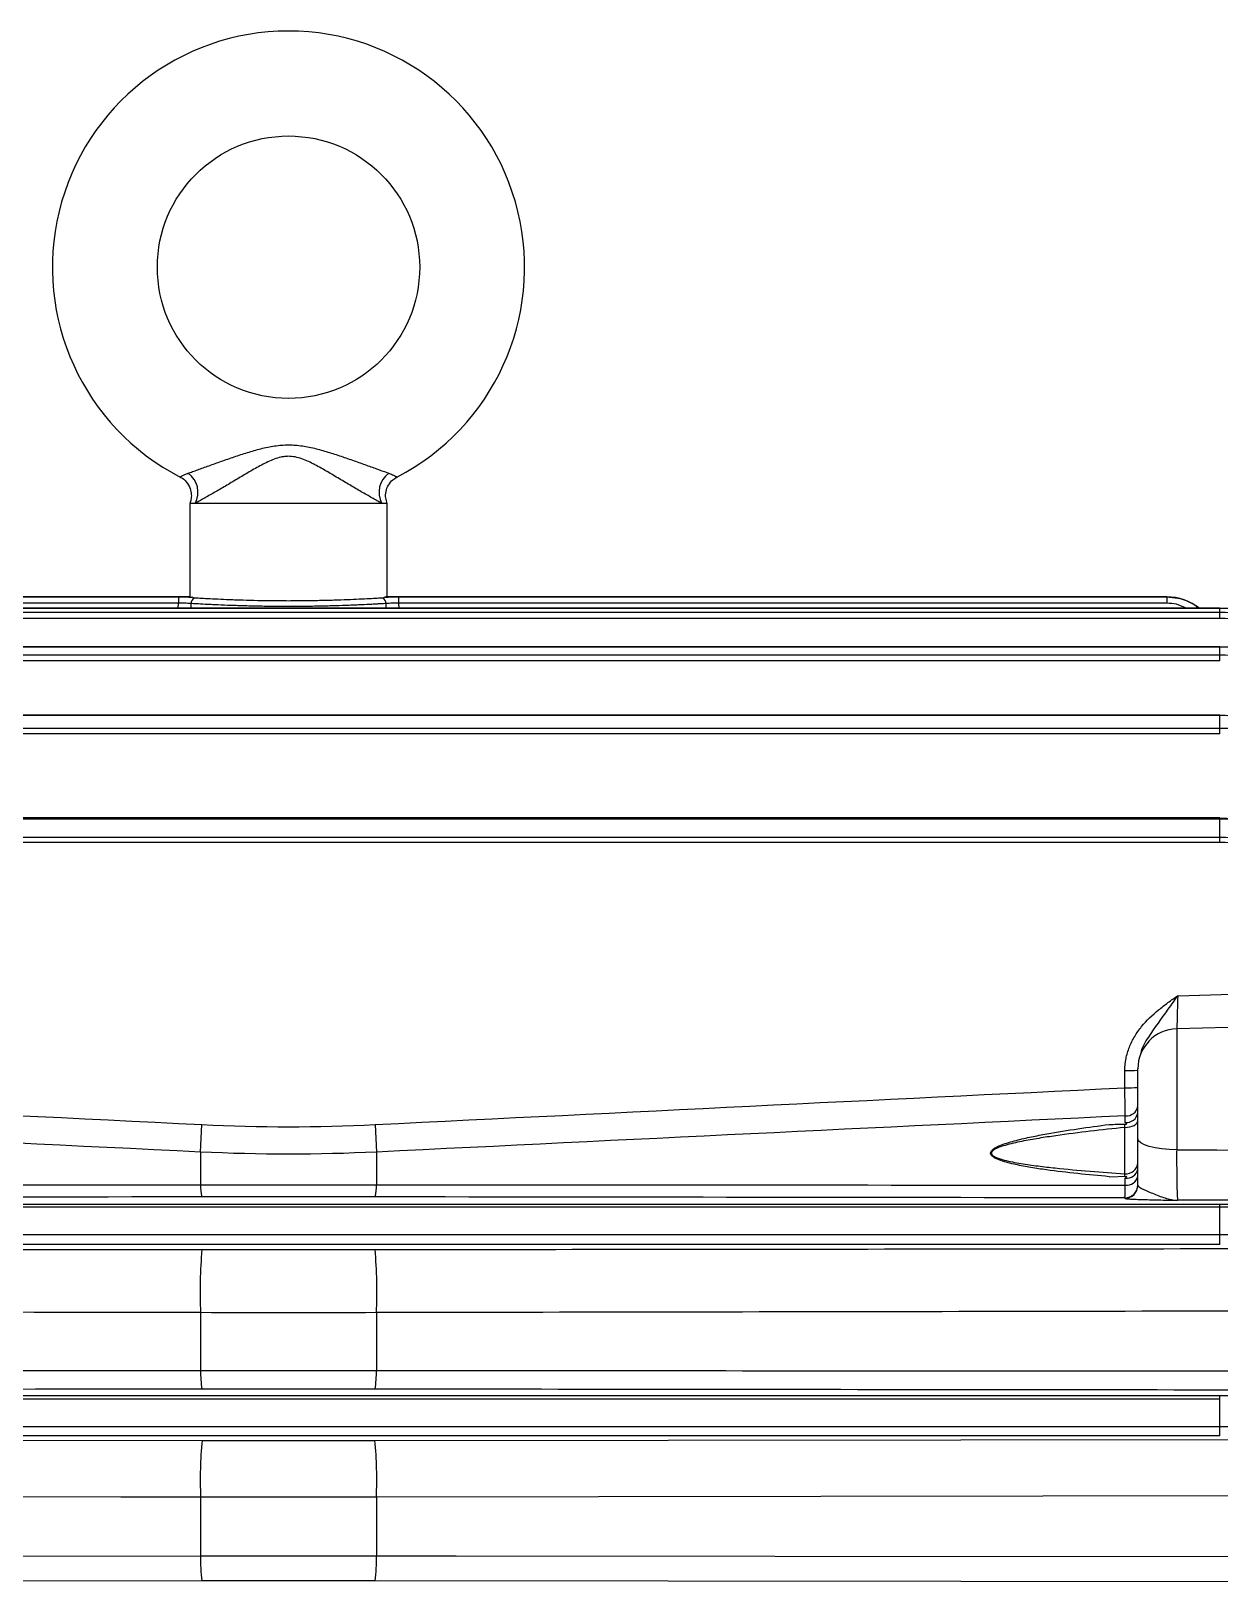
# Paper-space layout '_Back' of a CAD drawing. Header units: inches. Extents: x -13.8 to 10.2, y -6.3 to 9.3.
# Drawn here: x -1.23 to 4.44, y 1.94 to 9.33 of the extents above; entities that cross this region are included whole.
import ezdxf

# ---------------------------------------------------------------- set-up
doc = ezdxf.new("R2010")
doc.units = ezdxf.units.IN
doc.header["$MEASUREMENT"] = 0

psp = doc.layouts.new('_Back')

# ---------------------------------------------------------------- linework, layer by layer
at = {"color": 7, "linetype": 'Continuous', "lineweight": 25}
for p, q in [((-0.47, 7.0753), (-0.47, 6.6298)), ((0.47, 7.0753), (-0.47, 7.0753)), ((0.47, 6.6295), (0.47, 7.0753)), ((4.4384, 6.5756), (-4.4384, 6.5756)), ((4.4384, 6.5754), (-4.4384, 6.5754)), ((-0.4673, 6.63), (-4.185, 6.63)), ((-4.185, 6.6297), (-0.5246, 6.6297)), ((-0.5246, 6.5995), (-4.185, 6.5995)), ((-0.5246, 6.6297), (-0.5246, 6.5995)), ((4.185, 6.63), (0.4633, 6.63)), ((0.5246, 6.6297), (0.5246, 6.5995)), ((0.5246, 6.6297), (4.185, 6.6297)), ((4.185, 6.5995), (0.5246, 6.5995)), ((4.185, 6.63), (4.185, 6.5995)), ((4.4384, 6.5274), (4.4384, 6.5756)), ((-4.4384, 6.5572), (4.4384, 6.5572)), ((4.4384, 6.5274), (-4.4384, 6.5274)), ((4.4384, 6.3922), (-4.4384, 6.3922)), ((4.4384, 6.391), (-4.4384, 6.391)), ((-4.4384, 6.3537), (4.4384, 6.3537)), ((4.4384, 6.3248), (4.4384, 6.3922)), ((4.4384, 6.3248), (-4.4384, 6.3248)), ((4.4384, 6.0675), (-4.4384, 6.0675)), ((4.4384, 6.0649), (-4.4384, 6.0649)), ((4.4384, 5.9784), (4.4384, 6.0675)), ((-4.4384, 6.0056), (4.4384, 6.0056)), ((4.4384, 5.9784), (-4.4384, 5.9784)), ((4.4384, 5.577), (-4.4384, 5.577)), ((4.4384, 5.572), (-4.4384, 5.572)), ((4.4384, 5.4608), (4.4384, 5.577)), ((-4.4384, 5.4857), (4.4384, 5.4857)), ((4.4384, 5.4608), (-4.4384, 5.4608)), ((4.237, 4.7307), (5.3939, 4.762)), ((5.844, 4.6151), (4.232, 4.5729)), ((3.985, 4.292), (3.985, 4.3743)), ((4.047, 4.0497), (4.047, 4.3829)), ((3.9872, 4.1271), (3.9872, 4.1585)), ((-0.4188, 3.9858), (-0.4122, 4.1164)), ((0.4122, 4.1164), (0.4188, 3.9858)), ((3.9107, 4.1174), (3.9949, 4.1195)), ((3.985, 3.8822), (3.985, 4.1031)), ((-0.4188, 3.9858), (-0.4188, 3.83)), ((0.4188, 3.9858), (0.4188, 3.83)), ((3.9107, 3.8686), (3.9949, 3.8707)), ((3.9872, 3.8283), (3.9872, 3.8622)), ((3.985, 3.7655), (3.985, 3.7677)), ((-4.4384, 3.7371), (4.4384, 3.7371)), ((4.4384, 3.7235), (-4.4384, 3.7235)), ((5.3939, 3.7554), (4.237, 3.7562)), ((4.4384, 3.5452), (4.4384, 3.7371)), ((-4.4384, 3.593), (4.4384, 3.593)), ((4.4384, 3.5452), (-4.4384, 3.5452)), ((-0.4188, 3.2209), (-0.4188, 2.9454)), ((0.4188, 3.2209), (0.4188, 2.9454)), ((-4.4384, 2.8266), (4.4384, 2.8266)), ((4.4384, 2.8088), (-4.4384, 2.8088)), ((4.4384, 2.6349), (4.4384, 2.8266)), ((-4.4384, 2.6784), (4.4384, 2.6784)), ((-5.4558, 2.6173), (-0.4122, 2.6123)), ((4.4384, 2.6349), (-4.4384, 2.6349)), ((0.4122, 2.6123), (5.4558, 2.6173)), ((-0.4188, 2.3419), (-0.4188, 2.0622)), ((0.4188, 2.3419), (0.4188, 2.0622)), ((-0.4122, 1.9431), (-5.4862, 1.9381)), ((5.4862, 1.9381), (0.4122, 1.9431))]:
    psp.add_line(p, q, dxfattribs=at)
at = {"color": 8, "linetype": 'Continuous', "lineweight": 25}
for p, q in [((-0.525, 6.5756), (-0.5246, 6.5995)), ((-0.4652, 6.5985), (-0.4657, 6.5756)), ((0.4657, 6.5756), (0.4652, 6.5985)), ((0.5246, 6.5995), (0.525, 6.5756)), ((4.232, 4.5729), (4.232, 3.9966))]:
    psp.add_line(p, q, dxfattribs=at)
at = {"color": 7, "linetype": 'Continuous', "lineweight": 25, "flags": 128}
for points in [[(3.985, 4.1031), (3.9971, 4.1037), (4.0087, 4.1057), (4.0194, 4.1088), (4.0288, 4.113), (4.0366, 4.1181), (4.0423, 4.1239), (4.0458, 4.1303), (4.047, 4.1368)], [(4.232, 3.9966), (4.1957, 3.9979), (4.1609, 4.001), (4.1289, 4.006), (4.1009, 4.0126), (4.078, 4.0206), (4.061, 4.0297), (4.0505, 4.0395), (4.047, 4.0497)], [(4.232, 3.9966), (4.4229, 3.9961), (5.3989, 3.9936)], [(-0.4188, 2.3419), (-0.7985, 2.3425), (-2.3174, 2.3447), (-5.4928, 2.3492)], [(5.4928, 2.3492), (5.1131, 2.3487), (3.5942, 2.3465), (0.4188, 2.3419)], [(-5.4928, 2.0595), (-5.1131, 2.0597), (-3.5942, 2.0605), (-0.4188, 2.0622)], [(0.4188, 2.0622), (0.7985, 2.062), (2.3174, 2.0612), (5.4928, 2.0595)]]:
    psp.add_lwpolyline(points, dxfattribs=at)
at = {"color": 7, "linetype": 'Continuous', "lineweight": 25}
psp.add_circle((0, 8.2003), 0.625, dxfattribs=at)
for centre, radius, start, end in [((0, 8.2003), 1.125, 297.28311, 242.72143), ((-0.5424, 7.1287), 0.111, 331.28009, 54.66969), ((0.5424, 7.1287), 0.111, 125.33031, 208.71991), ((-0.4338, 6.5978), 0.0314, 120.82646, 178.64682), ((0.4338, 6.5978), 0.0314, 1.35318, 59.17354), ((4.185, 6.38), 0.25, 51.4878, 90), ((4.237, 4.3829), 0.19, 91.5, 180), ((4.0005, 4.9677), 0.5935, 268.50461, 274.49436), ((4.0005, 4.8853), 0.5935, 268.50461, 274.49436), ((3.9927, 4.2133), 0.0551, 264.23289, 350.37067), ((3.9928, 4.1818), 0.055, 264.07976, 350.10555), ((3.9896, 3.9397), 0.0577, 265.43225, 354.55245), ((3.9939, 3.916), 0.0543, 262.82321, 347.7405), ((3.9941, 3.8821), 0.0542, 262.66788, 347.42121), ((-0.2133, 3.8241), 0.2056, 178.35364, 194.60866), ((0.2133, 3.8241), 0.2056, 345.39134, 1.64636), ((3.985, 3.8296), 0.062, 269.99018, 359.99018), ((3.985, 3.8275), 0.062, 269.99018, 359.99018), ((1.632, 3.326), 2.0535, 174.53816, 182.93429), ((-1.632, 3.326), 2.0535, 357.06571, 5.46184), ((0.0153, 2.9332), 0.4343, 178.39091, 190.15408), ((-0.0153, 2.9332), 0.4343, 349.84592, 1.60909), ((1.6214, 2.4272), 2.0419, 174.79781, 182.3925), ((-1.6214, 2.4272), 2.0419, 357.6075, 5.20219), ((0.2961, 2.0423), 0.7152, 178.40321, 187.97038), ((-0.2961, 2.0423), 0.7152, 352.02962, 1.59679)]:
    psp.add_arc(centre, radius, start, end, dxfattribs=at)
for points, knots in [([(-0.4782, 7.2192), (-0.4716, 7.2216), (-0.4644, 7.2242), (-0.4491, 7.2296), (-0.4411, 7.2325), (-0.4243, 7.2385), (-0.4154, 7.2417), (-0.3973, 7.2482), (-0.388, 7.2515), (-0.3596, 7.2617), (-0.34, 7.2687), (-0.3097, 7.2793), (-0.2994, 7.2829), (-0.2789, 7.2901), (-0.2685, 7.2936), (-0.2374, 7.3041), (-0.2166, 7.311), (-0.1744, 7.3241), (-0.1531, 7.3303), (-0.11, 7.3412), (-0.0883, 7.3458), (-0.0554, 7.3507), (-0.0444, 7.352), (-0.0222, 7.3537), (-0.0111, 7.3542), (0.0223, 7.3542), (0.0443, 7.3523), (0.0881, 7.3458), (0.11, 7.3412), (0.153, 7.3303), (0.1742, 7.3241), (0.2164, 7.3111), (0.2373, 7.3042), (0.2789, 7.2901), (0.2996, 7.2829), (0.3398, 7.2687), (0.3594, 7.2617), (0.3879, 7.2516), (0.3973, 7.2482), (0.4154, 7.2417), (0.4242, 7.2386), (0.4495, 7.2295), (0.4651, 7.2239), (0.4782, 7.2192)], [0, 0, 0, 0, 0.03125, 0.03125, 0.0625, 0.0625, 0.09375, 0.09375, 0.125, 0.125, 0.1875, 0.1875, 0.21875, 0.21875, 0.25, 0.25, 0.3125, 0.3125, 0.375, 0.375, 0.4375, 0.4375, 0.46875, 0.46875, 0.5, 0.5, 0.5625, 0.5625, 0.625, 0.625, 0.6875, 0.6875, 0.75, 0.75, 0.8125, 0.8125, 0.875, 0.875, 0.90625, 0.90625, 0.9375, 0.9375, 1, 1, 1, 1]), ([(0.4451, 7.0753), (0.4389, 7.0787), (0.4323, 7.0824), (0.4182, 7.0903), (0.4107, 7.0945), (0.3874, 7.1077), (0.3707, 7.1172), (0.3355, 7.1375), (0.3174, 7.1481), (0.2804, 7.1698), (0.2616, 7.181), (0.223, 7.2039), (0.2037, 7.2154), (0.1648, 7.238), (0.1453, 7.2491), (0.1154, 7.2648), (0.1053, 7.2699), (0.0849, 7.2793), (0.0744, 7.2837), (0.0532, 7.2913), (0.0425, 7.2944), (0.0203, 7.2987), (0.0089, 7.2998), (-0.0082, 7.2995), (-0.0139, 7.2991), (-0.025, 7.2978), (-0.0305, 7.2968), (-0.0468, 7.2932), (-0.0574, 7.2899), (-0.0886, 7.2783), (-0.1088, 7.2684), (-0.1483, 7.2474), (-0.1676, 7.2364), (-0.206, 7.214), (-0.2251, 7.2027), (-0.2631, 7.1801), (-0.2821, 7.1688), (-0.3188, 7.1472), (-0.3367, 7.1368), (-0.3626, 7.1219), (-0.3711, 7.117), (-0.3877, 7.1075), (-0.3956, 7.103), (-0.411, 7.0944), (-0.4183, 7.0902), (-0.4323, 7.0824), (-0.4389, 7.0787), (-0.4451, 7.0753)], [0, 0, 0, 0, 0.03125, 0.03125, 0.0625, 0.0625, 0.125, 0.125, 0.1875, 0.1875, 0.25, 0.25, 0.3125, 0.3125, 0.375, 0.375, 0.40625, 0.40625, 0.4375, 0.4375, 0.46875, 0.46875, 0.5, 0.5, 0.515625, 0.515625, 0.53125, 0.53125, 0.5625, 0.5625, 0.625, 0.625, 0.6875, 0.6875, 0.75, 0.75, 0.8125, 0.8125, 0.875, 0.875, 0.90625, 0.90625, 0.9375, 0.9375, 0.96875, 0.96875, 1, 1, 1, 1]), ([(-0.5157, 7.2), (-0.5147, 7.1996), (-0.5035, 7.1954), (-0.4853, 7.1776), (-0.4678, 7.1493), (-0.462, 7.119), (-0.4634, 7.0948), (-0.4681, 7.0814), (-0.4702, 7.0758)], [0, 0, 0, 0, 0.020988, 0.248333, 0.503584, 0.705898, 0.876453, 1, 1, 1, 1]), ([(0.4699, 7.0756), (0.4673, 7.0841), (0.4617, 7.1022), (0.4633, 7.1327), (0.4748, 7.1631), (0.4935, 7.1871), (0.5099, 7.1962), (0.5164, 7.1998)], [0, 0, 0, 0, 0.181864, 0.390672, 0.615598, 0.84733, 1, 1, 1, 1]), ([(-0.5246, 6.6297), (-0.5187, 6.6297), (-0.5129, 6.6297), (-0.5016, 6.6297), (-0.496, 6.6296), (-0.4851, 6.6296), (-0.48, 6.6296), (-0.4702, 6.6295), (-0.4655, 6.6294), (-0.4613, 6.6294)], [0, 0, 0, 0, 0.25, 0.25, 0.5, 0.5, 0.75, 0.75, 1, 1, 1, 1]), ([(-0.4652, 6.5985), (-0.4691, 6.599), (-0.477, 6.5993), (-0.4929, 6.5996), (-0.4988, 6.5996), (-0.5114, 6.5996), (-0.5179, 6.5996), (-0.5246, 6.5995)], [0, 0, 0, 0, 0.5, 0.5, 0.75, 0.75, 1, 1, 1, 1]), ([(-0.4673, 6.6298), (-0.4682, 6.6299), (-0.4711, 6.6301), (-0.4653, 6.6297), (-0.4613, 6.6294)], [0, 0, 0, 0, 0.309593, 1, 1, 1, 1]), ([(0.4652, 6.5985), (0.4577, 6.598), (0.4483, 6.5975), (0.4312, 6.5965), (0.425, 6.5961), (0.4118, 6.5954), (0.4048, 6.595), (0.3826, 6.5938), (0.3661, 6.593), (0.339, 6.5917), (0.3295, 6.5913), (0.3099, 6.5905), (0.2999, 6.5901), (0.2688, 6.5889), (0.247, 6.5881), (0.201, 6.5868), (0.1768, 6.5861), (0.1277, 6.5851), (0.1027, 6.5848), (0.0516, 6.5842), (0.0254, 6.5841), (-0.0264, 6.5841), (-0.052, 6.5842), (-0.0903, 6.5846), (-0.103, 6.5848), (-0.1282, 6.5852), (-0.1408, 6.5854), (-0.1777, 6.5862), (-0.2015, 6.5868), (-0.2358, 6.5878), (-0.247, 6.5882), (-0.269, 6.5889), (-0.2798, 6.5893), (-0.311, 6.5905), (-0.3304, 6.5913), (-0.3573, 6.5926), (-0.3659, 6.593), (-0.3824, 6.5938), (-0.3904, 6.5942), (-0.4128, 6.5954), (-0.4258, 6.5962), (-0.4483, 6.5975), (-0.4577, 6.598), (-0.4652, 6.5985)], [0, 0, 0, 0, 0.0625, 0.0625, 0.09375, 0.09375, 0.125, 0.125, 0.1875, 0.1875, 0.21875, 0.21875, 0.25, 0.25, 0.3125, 0.3125, 0.375, 0.375, 0.4375, 0.4375, 0.5, 0.5, 0.5625, 0.5625, 0.59375, 0.59375, 0.625, 0.625, 0.6875, 0.6875, 0.71875, 0.71875, 0.75, 0.75, 0.8125, 0.8125, 0.84375, 0.84375, 0.875, 0.875, 0.9375, 0.9375, 1, 1, 1, 1]), ([(-0.4499, 6.6247), (-0.4522, 6.6249), (-0.4543, 6.6259), (-0.4581, 6.6281), (-0.4598, 6.6293), (-0.4613, 6.6294)], [0, 0, 0, 0, 0.5, 0.5, 1, 1, 1, 1]), ([(0.4499, 6.6247), (0.4463, 6.6245), (0.4422, 6.6242), (0.433, 6.6237), (0.4279, 6.6234), (0.4113, 6.6224), (0.3986, 6.6217), (0.37, 6.6201), (0.354, 6.6193), (0.3188, 6.6177), (0.3, 6.6168), (0.26, 6.6153), (0.2389, 6.6145), (0.1941, 6.6131), (0.171, 6.6126), (0.1237, 6.6116), (0.0995, 6.6112), (0.0623, 6.6108), (0.0497, 6.6107), (0.0247, 6.6106), (0.0123, 6.6105), (-0.0251, 6.6105), (-0.0499, 6.6107), (-0.0871, 6.6111), (-0.0995, 6.6112), (-0.1239, 6.6116), (-0.1359, 6.6118), (-0.1714, 6.6126), (-0.1943, 6.6132), (-0.2276, 6.6142), (-0.2386, 6.6145), (-0.2599, 6.6153), (-0.2703, 6.6157), (-0.3003, 6.6169), (-0.319, 6.6177), (-0.3539, 6.6193), (-0.3701, 6.6201), (-0.3989, 6.6217), (-0.4115, 6.6224), (-0.4334, 6.6237), (-0.4426, 6.6243), (-0.4499, 6.6247)], [0, 0, 0, 0, 0.03125, 0.03125, 0.0625, 0.0625, 0.125, 0.125, 0.1875, 0.1875, 0.25, 0.25, 0.3125, 0.3125, 0.375, 0.375, 0.4375, 0.4375, 0.46875, 0.46875, 0.5, 0.5, 0.5625, 0.5625, 0.59375, 0.59375, 0.625, 0.625, 0.6875, 0.6875, 0.71875, 0.71875, 0.75, 0.75, 0.8125, 0.8125, 0.875, 0.875, 0.9375, 0.9375, 1, 1, 1, 1]), ([(0.4613, 6.6294), (0.4598, 6.6293), (0.4581, 6.6281), (0.4543, 6.6259), (0.4522, 6.6249), (0.4499, 6.6247)], [0, 0, 0, 0, 0.5, 0.5, 1, 1, 1, 1]), ([(0.4613, 6.6294), (0.462, 6.6294), (0.4677, 6.6298), (0.4654, 6.6297), (0.4633, 6.6295)], [0, 0, 0, 0, 0.123273, 1, 1, 1, 1]), ([(0.4613, 6.6294), (0.4655, 6.6294), (0.4701, 6.6295), (0.48, 6.6296), (0.4851, 6.6296), (0.4959, 6.6296), (0.5015, 6.6297), (0.5129, 6.6297), (0.5187, 6.6297), (0.5246, 6.6297)], [0, 0, 0, 0, 0.25, 0.25, 0.5, 0.5, 0.75, 0.75, 1, 1, 1, 1]), ([(0.5246, 6.5995), (0.5112, 6.5996), (0.4982, 6.5996), (0.4822, 6.5994), (0.4776, 6.5993), (0.47, 6.599), (0.4671, 6.5988), (0.4652, 6.5985)], [0, 0, 0, 0, 0.5, 0.5, 0.75, 0.75, 1, 1, 1, 1]), ([(5.1455, 6.2811), (5.0989, 6.3279), (5.0485, 6.3694), (4.9674, 6.4239), (4.9395, 6.4407), (4.8817, 6.4718), (4.8518, 6.4861), (4.761, 6.5239), (4.6988, 6.5429), (4.5707, 6.5687), (4.5044, 6.5754), (4.4384, 6.5754)], [0, 0, 0, 0, 0.25, 0.25, 0.375, 0.375, 0.5, 0.5, 0.75, 0.75, 1, 1, 1, 1]), ([(4.4384, 6.5572), (4.5046, 6.5572), (4.5696, 6.5506), (4.6656, 6.5313), (4.6973, 6.5232), (4.7601, 6.5039), (4.7913, 6.4925), (4.882, 6.4543), (4.9394, 6.4232), (5.0207, 6.3681), (5.0471, 6.3482), (5.0979, 6.3059), (5.1223, 6.2835), (5.1455, 6.2599)], [0, 0, 0, 0, 0.25, 0.25, 0.375, 0.375, 0.5, 0.5, 0.75, 0.75, 0.875, 0.875, 1, 1, 1, 1]), ([(5.1236, 6.2391), (5.1011, 6.2619), (5.0775, 6.2836), (5.0283, 6.3246), (5.0028, 6.3439), (4.9239, 6.3974), (4.8684, 6.4276), (4.7805, 6.4646), (4.7502, 6.4756), (4.6893, 6.4944), (4.6586, 6.5022), (4.5656, 6.521), (4.5025, 6.5274), (4.4384, 6.5274)], [0, 0, 0, 0, 0.125, 0.125, 0.25, 0.25, 0.5, 0.5, 0.625, 0.625, 0.75, 0.75, 1, 1, 1, 1]), ([(5.1455, 6.0895), (5.0993, 6.1371), (5.0493, 6.1795), (4.9685, 6.2352), (4.9406, 6.2525), (4.8829, 6.2845), (4.853, 6.2991), (4.7623, 6.3379), (4.6999, 6.3576), (4.6035, 6.3775), (4.5707, 6.3826), (4.5047, 6.3893), (4.4716, 6.391), (4.4384, 6.391)], [0, 0, 0, 0, 0.25, 0.25, 0.375, 0.375, 0.5, 0.5, 0.75, 0.75, 0.875, 0.875, 1, 1, 1, 1]), ([(4.4384, 6.3537), (4.505, 6.3537), (4.5704, 6.3468), (4.6669, 6.3265), (4.6987, 6.3181), (4.7461, 6.3029), (4.7618, 6.2974), (4.7929, 6.2856), (4.8082, 6.2794), (4.8837, 6.2463), (4.9409, 6.214), (5.0219, 6.1569), (5.0482, 6.1364), (5.0985, 6.0928), (5.1226, 6.0698), (5.1455, 6.0457)], [0, 0, 0, 0, 0.25, 0.25, 0.375, 0.375, 0.4375, 0.4375, 0.5, 0.5, 0.75, 0.75, 0.875, 0.875, 1, 1, 1, 1]), ([(5.1455, 5.7485), (5.1001, 5.7977), (5.0507, 5.8418), (4.9706, 5.9001), (4.9429, 5.9183), (4.8997, 5.9435), (4.885, 5.9516), (4.8554, 5.9669), (4.8404, 5.9742), (4.7649, 6.0083), (4.7023, 6.0292), (4.6051, 6.0504), (4.572, 6.0559), (4.5054, 6.0631), (4.4719, 6.0649), (4.4384, 6.0649)], [0, 0, 0, 0, 0.25, 0.25, 0.375, 0.375, 0.4375, 0.4375, 0.5, 0.5, 0.75, 0.75, 0.875, 0.875, 1, 1, 1, 1]), ([(4.4384, 6.0056), (4.5058, 6.0056), (4.572, 5.9981), (4.6694, 5.9762), (4.7015, 5.9671), (4.7492, 5.9507), (4.765, 5.9447), (4.7961, 5.9321), (4.8114, 5.9254), (4.8868, 5.89), (4.9438, 5.8555), (5.0242, 5.7948), (5.0502, 5.7731), (5.0996, 5.7274), (5.1231, 5.7034), (5.1455, 5.6782)], [0, 0, 0, 0, 0.25, 0.25, 0.375, 0.375, 0.4375, 0.4375, 0.5, 0.5, 0.75, 0.75, 0.875, 0.875, 1, 1, 1, 1]), ([(5.1324, 5.2459), (5.1216, 5.2589), (5.0861, 5.3014), (5.0166, 5.3638), (4.9259, 5.4315), (4.8304, 5.4859), (4.7316, 5.5272), (4.6304, 5.5558), (4.5321, 5.5728), (4.4677, 5.5741), (4.4383, 5.5747)], [0, 0, 0, 0, 0.0636376, 0.2094738, 0.3518733, 0.4916201, 0.6241387, 0.7561758, 0.8890751, 1, 1, 1, 1]), ([(5.1455, 5.2291), (5.1015, 5.2811), (5.0533, 5.3281), (4.9744, 5.391), (4.947, 5.4107), (4.9041, 5.4382), (4.8895, 5.447), (4.8599, 5.4637), (4.845, 5.4716), (4.7696, 5.509), (4.7066, 5.5321), (4.608, 5.5558), (4.5743, 5.5619), (4.5065, 5.57), (4.4725, 5.572), (4.4384, 5.572)], [0, 0, 0, 0, 0.25, 0.25, 0.375, 0.375, 0.4375, 0.4375, 0.5, 0.5, 0.75, 0.75, 0.875, 0.875, 1, 1, 1, 1]), ([(4.4384, 5.4857), (4.5074, 5.4857), (4.5749, 5.4771), (4.6575, 5.4562), (4.6739, 5.4515), (4.7066, 5.4411), (4.7229, 5.4354), (4.771, 5.4168), (4.8021, 5.4027), (4.8624, 5.371), (4.8916, 5.3534), (4.9482, 5.3151), (4.9757, 5.2943), (5.0283, 5.2499), (5.0535, 5.2264), (5.1013, 5.1771), (5.124, 5.1513), (5.1455, 5.1244)], [0, 0, 0, 0, 0.25, 0.25, 0.3125, 0.3125, 0.375, 0.375, 0.5, 0.5, 0.625, 0.625, 0.75, 0.75, 0.875, 0.875, 1, 1, 1, 1]), ([(5.1236, 5.1075), (5.082, 5.1599), (5.0361, 5.208), (4.9599, 5.273), (4.9333, 5.2934), (4.8784, 5.331), (4.8501, 5.3482), (4.7917, 5.3793), (4.7615, 5.3932), (4.7148, 5.4114), (4.699, 5.417), (4.6673, 5.4272), (4.6513, 5.4318), (4.5711, 5.4524), (4.5055, 5.4608), (4.4384, 5.4608)], [0, 0, 0, 0, 0.25, 0.25, 0.375, 0.375, 0.5, 0.5, 0.625, 0.625, 0.6875, 0.6875, 0.75, 0.75, 1, 1, 1, 1]), ([(3.985, 4.3743), (3.985, 4.3935), (3.9869, 4.4124), (3.9924, 4.4402), (3.9947, 4.4494), (4.0001, 4.4676), (4.0032, 4.4767), (4.0138, 4.5033), (4.0223, 4.5203), (4.0418, 4.5529), (4.0529, 4.5685), (4.0889, 4.6128), (4.1163, 4.6387), (4.1602, 4.6747), (4.1753, 4.6863), (4.1983, 4.7031), (4.206, 4.7087), (4.2215, 4.7198), (4.2293, 4.7253), (4.237, 4.7307)], [0, 0, 0, 0, 0.125, 0.125, 0.1875, 0.1875, 0.25, 0.25, 0.375, 0.375, 0.5, 0.5, 0.75, 0.75, 0.875, 0.875, 0.9375, 0.9375, 1, 1, 1, 1]), ([(3.9872, 4.1585), (3.987, 4.1671), (3.9869, 4.1766), (3.9865, 4.1968), (3.9864, 4.2077), (3.9858, 4.2424), (3.9854, 4.2666), (3.985, 4.292)], [0, 0, 0, 0, 0.25, 0.25, 0.5, 0.5, 1, 1, 1, 1]), ([(3.9107, 3.8686), (3.8606, 3.873), (3.8105, 3.8778), (3.7107, 3.8884), (3.6609, 3.8942), (3.5866, 3.9045), (3.5619, 3.9082), (3.5129, 3.9164), (3.4885, 3.9209), (3.4526, 3.9288), (3.4407, 3.9316), (3.4172, 3.9378), (3.4056, 3.9412), (3.3886, 3.9472), (3.383, 3.9493), (3.3723, 3.954), (3.3672, 3.9566), (3.3576, 3.9624), (3.3532, 3.9657), (3.3483, 3.9715), (3.3469, 3.9736), (3.3453, 3.9779), (3.3449, 3.9802), (3.3454, 3.9848), (3.3463, 3.987), (3.3488, 3.9913), (3.3504, 3.9933), (3.3561, 3.999), (3.3608, 4.0023), (3.3755, 4.0111), (3.3863, 4.0158), (3.4086, 4.0243), (3.4201, 4.0281), (3.4436, 4.0352), (3.4554, 4.0385), (3.4913, 4.0477), (3.5155, 4.0532), (3.5642, 4.0634), (3.5887, 4.0681), (3.6625, 4.0814), (3.712, 4.0893), (3.8112, 4.104), (3.8609, 4.1109), (3.9107, 4.1174)], [0, 0, 0, 0, 0.125, 0.125, 0.25, 0.25, 0.3125, 0.3125, 0.375, 0.375, 0.40625, 0.40625, 0.4375, 0.4375, 0.453125, 0.453125, 0.46875, 0.46875, 0.484375, 0.484375, 0.492188, 0.492188, 0.5, 0.5, 0.507813, 0.507813, 0.515625, 0.515625, 0.53125, 0.53125, 0.5625, 0.5625, 0.59375, 0.59375, 0.625, 0.625, 0.6875, 0.6875, 0.75, 0.75, 0.875, 0.875, 1, 1, 1, 1]), ([(3.985, 4.1031), (3.9301, 4.0974), (3.8752, 4.0913), (3.7656, 4.0783), (3.711, 4.0714), (3.6292, 4.0597), (3.602, 4.0556), (3.5479, 4.0467), (3.5208, 4.0419), (3.4807, 4.0338), (3.4673, 4.031), (3.4408, 4.0248), (3.4277, 4.0215), (3.402, 4.014), (3.3893, 4.01), (3.3715, 4.0022), (3.3656, 3.9993), (3.3579, 3.9941), (3.3556, 3.9922), (3.3517, 3.9879), (3.3502, 3.9855), (3.3492, 3.9806), (3.3497, 3.978), (3.3522, 3.9734), (3.3543, 3.9713), (3.3611, 3.9657), (3.3668, 3.9628), (3.3786, 3.9576), (3.3848, 3.9554), (3.3974, 3.9514), (3.4039, 3.9495), (3.4234, 3.9444), (3.4366, 3.9415), (3.4631, 3.9361), (3.4766, 3.9337), (3.517, 3.927), (3.5442, 3.9231), (3.5988, 3.9161), (3.6262, 3.9129), (3.7086, 3.9041), (3.7638, 3.8991), (3.8743, 3.89), (3.9296, 3.8859), (3.985, 3.8822)], [0, 0, 0, 0, 0.125, 0.125, 0.25, 0.25, 0.3125, 0.3125, 0.375, 0.375, 0.40625, 0.40625, 0.4375, 0.4375, 0.46875, 0.46875, 0.484375, 0.484375, 0.492187, 0.492187, 0.5, 0.5, 0.507812, 0.507812, 0.515625, 0.515625, 0.53125, 0.53125, 0.546875, 0.546875, 0.5625, 0.5625, 0.59375, 0.59375, 0.625, 0.625, 0.6875, 0.6875, 0.75, 0.75, 0.875, 0.875, 1, 1, 1, 1]), ([(4.047, 3.8275), (4.047, 3.8454), (4.047, 3.8638), (4.047, 3.9007), (4.047, 3.9193), (4.047, 3.9568), (4.047, 3.9757), (4.047, 4.0131), (4.047, 4.0315), (4.047, 4.0497)], [0, 0, 0, 0, 0.25, 0.25, 0.5, 0.5, 0.75, 0.75, 1, 1, 1, 1]), ([(4.232, 3.9966), (4.2319, 3.9827), (4.2319, 3.9685), (4.2318, 3.9397), (4.2319, 3.9255), (4.232, 3.8974), (4.2322, 3.8834), (4.2324, 3.8638), (4.2325, 3.8574), (4.2327, 3.845), (4.2328, 3.8389), (4.2332, 3.8215), (4.2334, 3.8111), (4.2339, 3.7971), (4.2341, 3.7927), (4.2344, 3.7846), (4.2346, 3.7809), (4.2349, 3.7743), (4.2351, 3.7714), (4.2355, 3.7662), (4.2356, 3.764), (4.2362, 3.7586), (4.2366, 3.7565), (4.237, 3.7562)], [0, 0, 0, 0, 0.125, 0.125, 0.25, 0.25, 0.375, 0.375, 0.4375, 0.4375, 0.5, 0.5, 0.625, 0.625, 0.6875, 0.6875, 0.75, 0.75, 0.8125, 0.8125, 0.875, 0.875, 1, 1, 1, 1]), ([(3.985, 3.7677), (3.9852, 3.768), (3.9854, 3.7696), (3.9858, 3.7753), (3.986, 3.7793), (3.9864, 3.7897), (3.9865, 3.7961), (3.9869, 3.8107), (3.987, 3.819), (3.9872, 3.8283)], [0, 0, 0, 0, 0.25, 0.25, 0.5, 0.5, 0.75, 0.75, 1, 1, 1, 1]), ([(4.047, 3.8275), (4.047, 3.8253), (4.049, 3.8229), (4.0561, 3.8176), (4.0613, 3.8146), (4.0741, 3.8082), (4.0817, 3.8047), (4.0984, 3.7973), (4.1075, 3.7933), (4.1359, 3.7814), (4.1562, 3.7733), (4.1865, 3.7641), (4.1966, 3.7615), (4.2118, 3.7587), (4.2168, 3.7579), (4.2269, 3.7567), (4.232, 3.7564), (4.237, 3.7562)], [0, 0, 0, 0, 0.125, 0.125, 0.25, 0.25, 0.375, 0.375, 0.5, 0.5, 0.75, 0.75, 0.875, 0.875, 0.9375, 0.9375, 1, 1, 1, 1]), ([(3.985, 3.7655), (3.985, 3.765), (3.9869, 3.7645), (3.9924, 3.7638), (3.9947, 3.7635), (4.0001, 3.7631), (4.0032, 3.7628), (4.0138, 3.7621), (4.0223, 3.7617), (4.0418, 3.7608), (4.0529, 3.7604), (4.0889, 3.7593), (4.1163, 3.7586), (4.1602, 3.7576), (4.1753, 3.7573), (4.1983, 3.7569), (4.206, 3.7567), (4.2215, 3.7565), (4.2293, 3.7563), (4.237, 3.7562)], [0, 0, 0, 0, 0.125, 0.125, 0.1875, 0.1875, 0.25, 0.25, 0.375, 0.375, 0.5, 0.5, 0.75, 0.75, 0.875, 0.875, 0.9375, 0.9375, 1, 1, 1, 1]), ([(4.4384, 3.7371), (4.472, 3.7371), (4.5054, 3.7371), (4.5717, 3.7373), (4.6048, 3.7375), (4.7016, 3.7382), (4.7629, 3.7388), (4.836, 3.7398), (4.8504, 3.74), (4.8789, 3.7405), (4.893, 3.7407), (4.9343, 3.7415), (4.9607, 3.742), (5.0362, 3.7437), (5.082, 3.7449), (5.1236, 3.7463)], [0, 0, 0, 0, 0.125, 0.125, 0.25, 0.25, 0.5, 0.5, 0.5625, 0.5625, 0.625, 0.625, 0.75, 0.75, 1, 1, 1, 1]), ([(5.1455, 3.7282), (5.1024, 3.7275), (5.055, 3.7269), (4.977, 3.726), (4.9498, 3.7258), (4.9071, 3.7254), (4.8925, 3.7253), (4.8631, 3.725), (4.8482, 3.7249), (4.7729, 3.7244), (4.7096, 3.7241), (4.61, 3.7237), (4.5759, 3.7236), (4.5074, 3.7235), (4.473, 3.7235), (4.4384, 3.7235)], [0, 0, 0, 0, 0.25, 0.25, 0.375, 0.375, 0.4375, 0.4375, 0.5, 0.5, 0.75, 0.75, 0.875, 0.875, 1, 1, 1, 1]), ([(4.4384, 3.593), (4.5065, 3.593), (4.5733, 3.5927), (4.6715, 3.5918), (4.7039, 3.5914), (4.7679, 3.5905), (4.7989, 3.59), (4.8593, 3.5889), (4.8885, 3.5883), (4.9453, 3.5869), (4.9729, 3.5861), (5.0262, 3.5845), (5.0517, 3.5836), (5.1004, 3.5818), (5.1235, 3.5808), (5.1455, 3.5798)], [0, 0, 0, 0, 0.25, 0.25, 0.375, 0.375, 0.5, 0.5, 0.625, 0.625, 0.75, 0.75, 0.875, 0.875, 1, 1, 1, 1]), ([(4.4384, 2.8266), (4.4711, 2.8266), (4.5038, 2.8267), (4.5687, 2.8269), (4.6011, 2.827), (4.696, 2.8276), (4.7568, 2.8281), (4.83, 2.829), (4.8445, 2.8292), (4.8732, 2.8296), (4.8874, 2.8299), (4.9291, 2.8305), (4.9558, 2.831), (5.0329, 2.8325), (5.0802, 2.8337), (5.1236, 2.835)], [0, 0, 0, 0, 0.125, 0.125, 0.25, 0.25, 0.5, 0.5, 0.5625, 0.5625, 0.625, 0.625, 0.75, 0.75, 1, 1, 1, 1]), ([(4.4384, 2.6784), (4.5054, 2.6784), (4.5711, 2.6782), (4.6679, 2.6774), (4.6999, 2.6771), (4.7474, 2.6766), (4.7632, 2.6764), (4.7943, 2.6759), (4.8096, 2.6757), (4.8851, 2.6745), (4.9421, 2.6733), (5.0229, 2.6712), (5.049, 2.6704), (5.099, 2.6688), (5.1228, 2.668), (5.1455, 2.6671)], [0, 0, 0, 0, 0.25, 0.25, 0.375, 0.375, 0.4375, 0.4375, 0.5, 0.5, 0.75, 0.75, 0.875, 0.875, 1, 1, 1, 1])]:
    psp.add_open_spline(points, degree=3, knots=knots, dxfattribs=at)
at = {"color": 8, "linetype": 'Continuous', "lineweight": 25}
for points, knots in [([(-0.5147, 7.2025), (-0.5146, 7.2025), (-0.5145, 7.2027), (-0.4983, 7.2114), (-0.4839, 7.2171), (-0.4795, 7.2188), (-0.4782, 7.2192)], [0, 0, 0, 0, 0.382084, 0.828053, 0.953359, 1, 1, 1, 1]), ([(0.4782, 7.2192), (0.4864, 7.216), (0.5059, 7.2082), (0.518, 7.2005), (0.5153, 7.2021), (0.5147, 7.2025)], [0, 0, 0, 0, 0.350985, 0.837626, 1, 1, 1, 1]), ([(4.185, 6.6297), (4.2025, 6.6285), (4.2479, 6.6256), (4.3013, 6.6049), (4.3311, 6.5816), (4.3389, 6.5756)], [0, 0, 0, 0, 0.316538, 0.822669, 1, 1, 1, 1]), ([(4.2785, 6.5756), (4.2629, 6.5832), (4.2333, 6.5975), (4.2005, 6.5988), (4.185, 6.5995)], [0, 0, 0, 0, 0.527934, 1, 1, 1, 1]), ([(4.237, 4.7307), (4.2369, 4.7306), (4.2363, 4.7298), (4.235, 4.7279), (4.2319, 4.7236), (4.2246, 4.7134), (4.2105, 4.6937), (4.1658, 4.6321), (4.1107, 4.5569), (4.0645, 4.4821), (4.0596, 4.451), (4.0592, 4.4483)], [0, 0, 0, 0, 0.001626, 0.008564, 0.020277, 0.048265, 0.118905, 0.234283, 0.720679, 0.97579, 1, 1, 1, 1]), ([(4.237, 4.7307), (4.2368, 4.7219), (4.2359, 4.692), (4.2346, 4.6433), (4.2333, 4.5967), (4.2328, 4.5797), (4.2326, 4.5729)], [0, 0, 0, 0, 0.136259, 0.460359, 0.784246, 1, 1, 1, 1])]:
    psp.add_open_spline(points, degree=3, knots=knots, dxfattribs=at)
at = {"color": 7, "linetype": 'Continuous', "lineweight": 25}
for points in [[(-3.985, 4.292), (-2.794, 4.2341), (-1.6031, 4.1756), (-0.4122, 4.1164)], [(0.4122, 4.1164), (1.6031, 4.1756), (2.794, 4.2341), (3.985, 4.292)], [(-0.4188, 3.9858), (-1.6082, 4.044), (-2.7977, 4.1015), (-3.9872, 4.1585)], [(3.9872, 4.1585), (2.7977, 4.1015), (1.6082, 4.044), (0.4188, 3.9858)], [(-0.4122, 4.1164), (-0.1374, 4.1027), (0.1374, 4.1027), (0.4122, 4.1164)], [(3.9107, 4.1174), (3.936, 4.118), (3.9612, 4.1185), (3.9864, 4.1189)], [(3.985, 4.1031), (3.9855, 4.1087), (3.9859, 4.1139), (3.9864, 4.1189)], [(3.9864, 4.1189), (3.9893, 4.1189), (3.9921, 4.1191), (3.9949, 4.1195)], [(3.9949, 4.1195), (3.9923, 4.122), (3.9898, 4.1245), (3.9872, 4.1271)], [(0.4188, 3.9858), (0.1398, 3.9723), (-0.1398, 3.9723), (-0.4188, 3.9858)], [(3.9864, 3.8701), (3.9859, 3.8746), (3.9855, 3.8786), (3.985, 3.8822)], [(3.9872, 3.8622), (3.9898, 3.865), (3.9923, 3.8679), (3.9949, 3.8707)], [(-3.9872, 3.8283), (-2.7977, 3.8289), (-1.6082, 3.8295), (-0.4188, 3.83)], [(-0.4122, 3.7723), (-1.6031, 3.7707), (-2.794, 3.7692), (-3.985, 3.7677)], [(-0.4188, 3.83), (-0.1398, 3.83), (0.1398, 3.83), (0.4188, 3.83)], [(0.4122, 3.7723), (0.1374, 3.7726), (-0.1374, 3.7726), (-0.4122, 3.7723)], [(3.985, 3.7677), (2.794, 3.7692), (1.6031, 3.7707), (0.4122, 3.7723)], [(0.4188, 3.83), (1.6082, 3.8295), (2.7977, 3.8289), (3.9872, 3.8283)], [(-5.423, 3.527), (-3.7527, 3.5252), (-2.0824, 3.5233), (-0.4122, 3.5215)], [(-0.4122, 3.5215), (-0.1374, 3.5212), (0.1374, 3.5212), (0.4122, 3.5215)], [(0.4122, 3.5215), (2.0824, 3.5233), (3.7527, 3.5252), (5.423, 3.527)], [(-0.4188, 3.2209), (-2.1101, 3.2239), (-3.8015, 3.2268), (-5.4928, 3.2296)], [(0.4188, 3.2209), (0.1397, 3.2204), (-0.1397, 3.2204), (-0.4188, 3.2209)], [(5.4928, 3.2296), (3.8015, 3.2268), (2.1101, 3.2239), (0.4188, 3.2209)], [(-5.4928, 2.943), (-3.8015, 2.9438), (-2.1101, 2.9446), (-0.4188, 2.9454)], [(-0.4188, 2.9454), (-0.1397, 2.9454), (0.1397, 2.9454), (0.4188, 2.9454)], [(0.4188, 2.9454), (2.1101, 2.9446), (3.8015, 2.9438), (5.4928, 2.943)], [(-0.4122, 2.8566), (-2.1035, 2.8547), (-3.7948, 2.8529), (-5.4862, 2.8511)], [(0.4122, 2.8566), (0.1374, 2.8569), (-0.1374, 2.8569), (-0.4122, 2.8566)], [(5.4862, 2.8511), (3.7948, 2.8529), (2.1035, 2.8547), (0.4122, 2.8566)], [(-0.4122, 2.6123), (-0.1374, 2.612), (0.1374, 2.612), (0.4122, 2.6123)], [(0.4188, 2.3419), (0.1397, 2.3415), (-0.1397, 2.3415), (-0.4188, 2.3419)], [(-0.4188, 2.0622), (-0.1397, 2.0623), (0.1397, 2.0623), (0.4188, 2.0622)], [(0.4122, 1.9431), (0.1374, 1.9434), (-0.1374, 1.9434), (-0.4122, 1.9431)]]:
    psp.add_open_spline(points, degree=3, dxfattribs=at)

doc.saveas('drawing.dxf')
